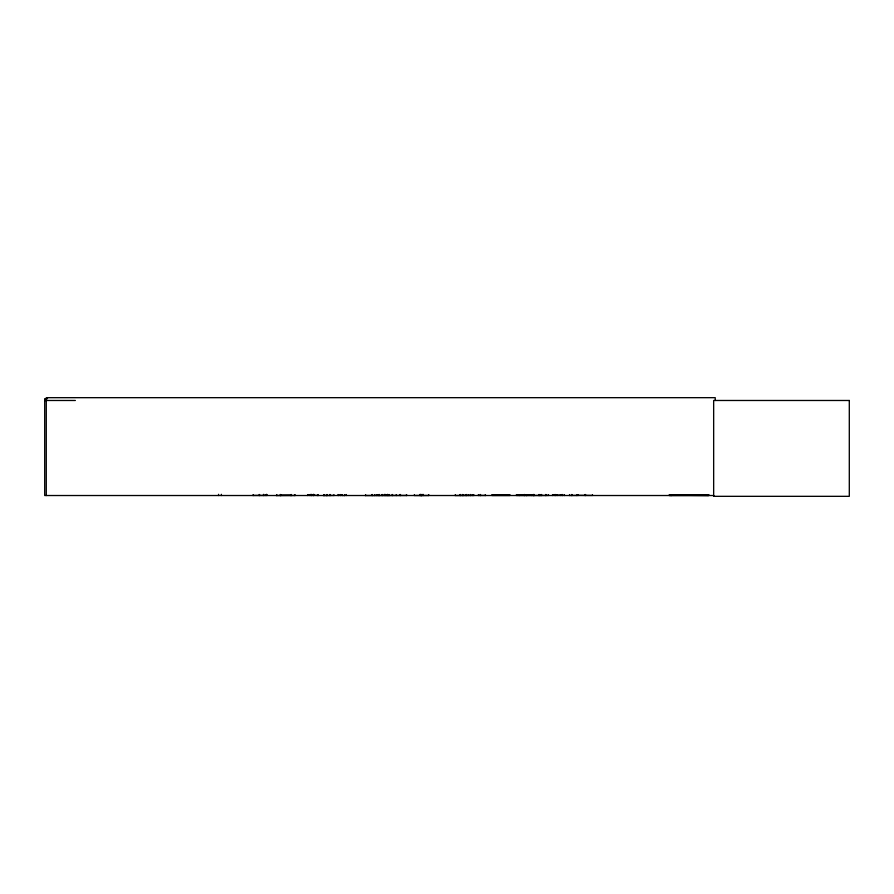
<?xml version="1.0" encoding="UTF-8"?>
<svg xmlns="http://www.w3.org/2000/svg" width="894" height="894" viewBox="0 0 894 894"><rect width="100%" height="100%" fill="white"/><g stroke="black" fill="none" stroke-linecap="round" stroke-linejoin="round"><path stroke-width="1.34" d="M414.213 495.488L428.695 495.488L428.684 494.728M428.595 495.488L428.595 494.728M454.99 495.522L473.887 495.399M455.225 495.399L455.281 494.728M365.098 495.522L407.038 495.444M669.382 494.885L669.26 495.511L708.908 495.466L708.763 494.885L669.382 494.885L669.93 495.466M671.204 495.488L671.349 494.885L671.506 495.466M706.819 495.175L707.344 495.466M708.394 495.175L708.763 494.885M708.651 495.488L669.405 495.175M252.656 495.421L263.261 495.421M323.215 495.522L333.864 495.421M386.063 495.399L385.895 494.795M564.349 495.421L564.438 494.795L564.516 495.522M276.134 495.522L295.467 495.444M313.347 495.399L313.269 494.527M385.057 495.421L384.956 494.326M388.689 495.421L388.499 494.795L388.432 495.522M264.635 495.522L265.149 495.421M670.813 495.488L670.958 494.885L671.07 495.488M526.376 495.421L526.421 494.795L526.477 495.522M396.187 495.421L396.254 494.795L396.321 495.522M548.346 495.421L548.424 494.795M472.49 495.421L472.568 494.795M276.704 495.421L276.805 494.795L276.894 495.522M389.203 495.421L389.303 494.795M326.31 495.421L326.399 494.795L326.5 495.522M344.425 495.421L343.821 495.488M47.494 398.679L44.7 398.679L44.7 495.522L713.837 495.522M44.7 400.478L75.364 400.478M491.979 494.896L509.882 494.896M516.363 494.896L534.266 494.896M280.347 495.187L290.829 495.187M491.946 495.131L509.915 495.131M516.33 495.153L534.299 495.153M307.67 494.795L318.398 495.488M338.614 494.795L341.43 495.421M343.218 495.488L342.614 495.421M491.957 495.466L509.893 495.466M516.341 495.466L548.57 495.421L548.503 494.728M552.57 494.795L564.438 495.321M578.127 495.321L592.499 495.421L592.499 494.728M421.89 495.421L421.789 494.795M460.242 495.399L460.332 494.527M388.03 495.421L387.929 494.795M384.331 495.399L384.532 494.527M294.908 495.421L294.819 494.795M485.889 495.421L478.491 495.421M485.431 495.421L485.341 494.795L485.252 495.522M577.502 495.421L569.679 495.421M577.043 495.421L576.954 494.795L576.865 495.522M560.639 495.421L560.549 494.795M406.636 495.421L406.558 494.795M388.946 495.421L389.192 494.527M378.341 495.421L378.274 494.795M317.973 495.421L317.906 494.795M374.776 495.421L374.72 494.795M546.178 495.399L546.111 494.728M414.313 495.421L414.313 494.728M715.234 400.478L715.234 397.674L46.276 397.674L46.276 495.522M585.559 494.527L585.559 495.522M585.067 494.527L585.067 495.522M578.127 494.728L578.127 495.522M571.948 494.527L571.948 495.522M571.691 494.527L571.691 495.522M569.512 494.728L569.512 495.522M562.337 494.527L562.337 495.522M562.08 494.527L562.08 495.522M560.471 494.728L560.471 495.522M557.163 494.728L557.163 495.522M555.286 494.527L555.286 495.522M555.018 494.527L555.018 495.522M552.492 494.728L552.492 495.522M545.988 494.527L545.988 495.522M545.709 494.527L545.709 495.522M541.63 494.527L541.63 495.522M541.127 494.527L541.127 495.522M540.535 494.728L540.535 495.522M539.306 494.527L539.306 495.522M539.082 494.728L539.082 495.522M538.87 494.527L538.926 495.522M534.165 494.527L534.187 495.522M533.908 494.527L533.908 495.522M533.718 494.527L533.662 495.522M533.282 494.527L533.282 495.522M531.729 494.728L531.729 495.522M526.734 494.728L526.734 495.522M524.554 494.527L524.554 495.522M524.297 494.527L524.297 495.522M519.369 494.728L519.369 495.522M480.503 494.527L480.503 495.522M480.268 494.527L480.268 495.522M478.312 494.728L478.312 495.522M473.842 494.728L473.842 495.522M472.658 494.728L472.658 495.522M470.713 494.527L470.713 495.522M470.467 494.527L470.467 495.522M468.702 494.728L468.702 495.522M466.791 494.527L466.791 495.522M466.322 494.527L466.322 495.522M465.718 494.728L465.718 495.522M463.751 494.728L463.751 495.522M462.79 494.527L462.79 495.522M462.332 494.527L462.332 495.522M460.455 494.527L460.41 495.522M460.119 494.728L460.119 495.522M423.018 494.326L423.018 495.522M421.744 494.527L421.666 495.522M421.599 494.728L421.599 495.522M421.242 494.527L421.242 495.522M421.175 494.527L421.175 495.522M420.303 494.326L420.303 495.522M420.046 494.527L420.046 495.522M406.491 494.728L406.491 495.522M400.456 494.527L400.456 495.522M400.099 494.527L400.099 495.522M392.544 494.527L392.544 495.522M392.198 494.527L392.198 495.522M389.404 494.728L389.404 495.522M387.828 494.728L387.828 495.522M387.672 494.326L387.672 495.522M386.163 494.728L386.163 495.522M385.772 494.728L385.828 495.522M384.197 494.728L384.197 495.522M382.375 494.527L382.375 495.522M382.017 494.527L382.017 495.522M379.425 494.527L379.425 495.522M379.045 494.527L379.045 495.522M378.207 494.728L378.207 495.522M376.776 494.728L376.776 495.522M374.653 494.728L374.653 495.522M372.396 494.527L372.396 495.522M372.005 494.527L372.005 495.522M365.601 494.728L365.601 495.522M346.269 494.527L346.269 495.522M344.715 494.728L344.715 495.522M344.626 494.728L344.626 495.522M342.324 494.728L342.413 495.522M340.77 494.527L340.77 495.522M340.715 494.728L340.715 495.522M338.513 494.728L338.513 495.522M337.999 494.527L338.066 495.522M333.998 494.728L333.998 495.522M330.188 494.527L330.188 495.522M329.83 494.527L329.83 495.522M324.298 494.728L324.298 495.522M323.773 494.728L323.773 495.522M317.839 494.728L317.839 495.522M313.749 494.326L313.749 495.522M313.481 494.728L313.481 495.522M313.146 494.527L313.146 495.522M311.771 494.527L311.771 495.522M311.425 494.527L311.425 495.522M310.956 494.326L310.956 495.522M309.849 494.728L309.849 495.522M307.603 494.728L307.603 495.522M294.718 494.728L294.718 495.522M291.243 494.527L291.243 495.522M291.109 494.527L291.109 495.522M290.706 494.728L290.706 495.522M280.917 494.728L280.917 495.522M280.515 494.527L280.515 495.522M280.37 494.527L280.37 495.522M266.993 494.527L266.993 495.522M266.49 494.326L266.49 495.522M265.35 494.728L265.44 495.522M263.696 494.326L263.696 495.522M263.406 494.728L263.406 495.522M259.584 494.527L259.584 495.522M259.238 494.527L259.238 495.522M253.17 494.728L253.17 495.522M221.354 494.326L221.354 495.522M218.561 494.326L218.561 495.522M849.3 400.478L713.658 400.478L713.658 496.326L849.3 496.326L849.3 400.478M327.014 495.522L327.014 494.527L326.947 495.522"/></g></svg>
